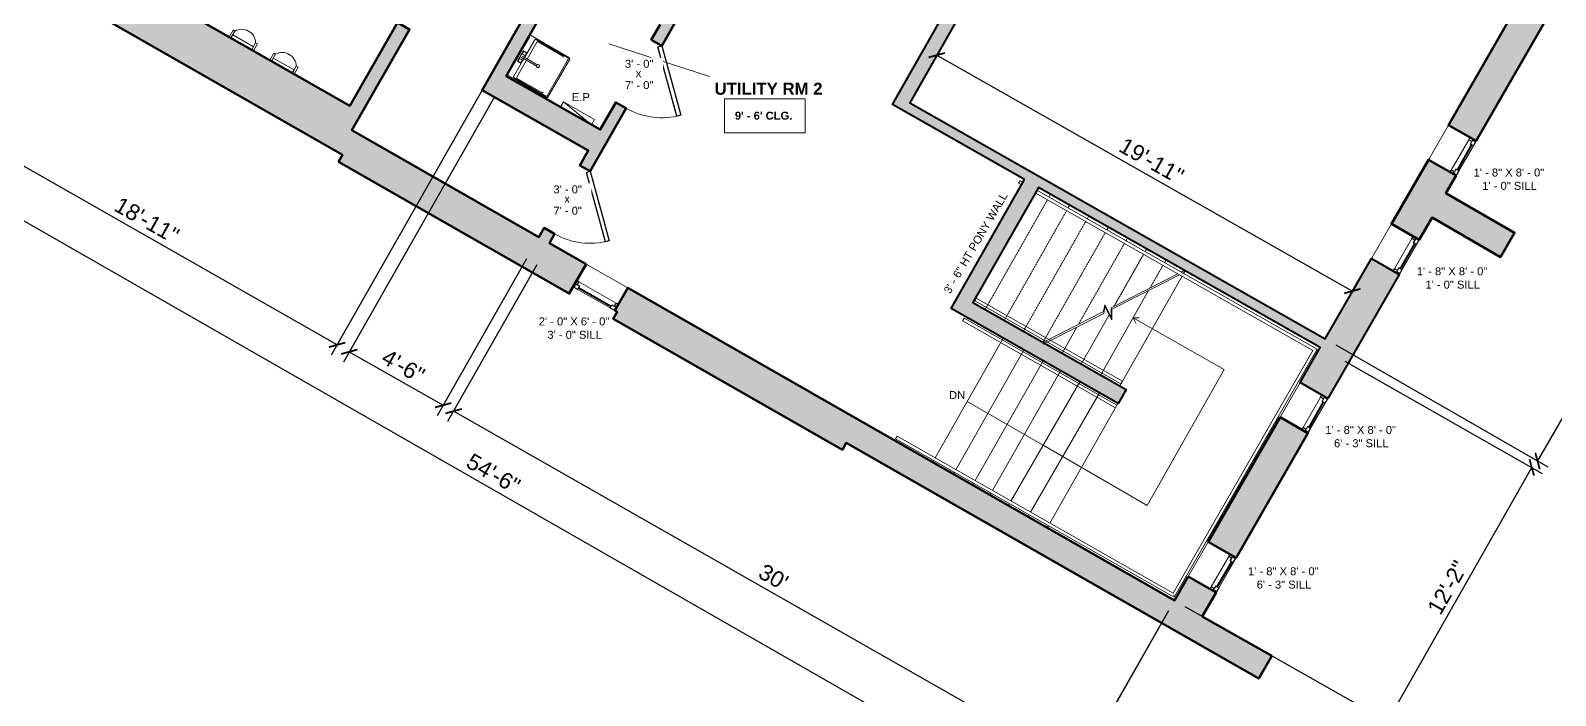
# Model space of a CAD drawing. Header units: inches. Extents: x -2078 to 106214, y -964 to 6385.
# Drawn here: x 69309 to 70071, y 3374 to 3706 of the extents above; entities that cross this region are included whole.
import ezdxf

# ---------------------------------------------------------------- set-up
doc = ezdxf.new("R2010")
doc.units = ezdxf.units.IN
doc.header["$MEASUREMENT"] = 0
doc.linetypes.add('HIDDEN2', pattern=[0.1875, 0.125, -0.0625])
for name, color, linetype, lineweight in [('A-ANNO', 2, 'Continuous', 5), ('A-ANNO-DIMS', 1, 'Continuous', 9), ('A-DETAIL-3', 40, 'Continuous', 15), ('A-DOOR', 1, 'Continuous', 18), ('A-EQPT', 150, 'Continuous', 9), ('A-FIXT', 150, 'Continuous', 9), ('A-GLAZ', 2, 'Continuous', 30), ('A-HIDDEN', 2, 'HIDDEN2', 18), ('A-RAILING', 4, 'Continuous', 9), ('A-WALL', 3, 'Continuous', 40), ('A-WINDOWS', 2, 'Continuous', 18)]:
    doc.layers.add(name, color=color, linetype=linetype, lineweight=lineweight)
doc.layers.add('A-HATCH', color=9, linetype='Continuous')
doc.styles.add('Arial', font='arial.ttf')
doc.styles.add('Arial_1', font='arial.ttf', dxfattribs={"height": 0.0625})
doc.styles.add('Arial_B', font='arialbd.ttf', dxfattribs={"height": 4.5})
doc.styles.add('Arial_B_1', font='arialbd.ttf', dxfattribs={"height": 3})
doc.styles.add('JC', font='arial.ttf', dxfattribs={"height": 0.125})
doc.dimstyles.new('JC-DIMS', dxfattribs={"dimtxt": 0.125, "dimasz": 0.09375, "dimexe": 0.09375, "dimexo": 0.09375, "dimgap": 0.046875, "dimtad": 1, "dimdec": 1, "dimzin": 0, "dimdsep": 46, "dimlunit": 4, "dimtxsty": 'JC', "dimblk": 'ARCHTICK', "dimcen": 0.09, "dimclrd": 1, "dimclre": 1, "dimclrt": 256, "dimadec": 0, "dimazin": 0, "dimtfac": 1, "dimtdec": 1, "dimtofl": 0, "dimtmove": 1, "dimatfit": 3, "dimfxl": 1, "dimtolj": 1, "dimtzin": 0, "dimarcsym": 0})

# ---------------------------------------------------------------- blocks, each defined once
blk = doc.blocks.new('JC_SINGLE DOOR-NO TRIM - SINGLE DOOR-1545697-Seaver 3RD FL')
at = {"layer": 'A-DOOR', "lineweight": 30}
for p, q in [((-8.87, -27.04), (16.59, -1.59)), ((18, -3), (-7.46, -28.46)), ((16.59, -1.59), (18, -3)), ((-7.46, -28.46), (-8.87, -27.04))]:
    blk.add_line(p, q, dxfattribs=at)
at = {"layer": 'A-DOOR', "lineweight": 9}
blk.add_arc((18, -3), 36, 180, 225, dxfattribs=at)
blk = doc.blocks.new('JC_FIXED WINDOW - MUNTIN - FIXED WINDOW-1548042-Seaver 3RD FL')
at = {"layer": 'A-GLAZ'}
for p, q in [((-10, -8), (-10, 8)), ((10, -8), (10, 8)), ((-10, -4.5), (-8.75, -4.5)), ((-9.5, -8), (-9.5, -6.25)), ((-9.5, -6.25), (-8.75, -6.25)), ((-8.75, -6.25), (-8.75, -4.5)), ((-7.25, -6.25), (-8.75, -6.25)), ((-7.25, -8), (-7.25, -6.25)), ((7.25, -6.25), (9.5, -6.25)), ((7.25, -8), (7.25, -6.25)), ((8.75, -4.5), (10, -4.5)), ((8.75, -6.25), (8.75, -4.5)), ((9.5, -8), (9.5, -6.25)), ((-7.25, -8), (-10, -8)), ((7.25, -8), (10, -8))]:
    blk.add_line(p, q, dxfattribs=at)
at = {"layer": 'A-GLAZ', "lineweight": 9}
for p, q in [((8.75, -4.5), (-8.75, -4.5)), ((7.25, -8), (-7.25, -8))]:
    blk.add_line(p, q, dxfattribs=at)
at = {"layer": 'A-GLAZ', "lineweight": 40}
blk.add_line((-7.25, -7.12), (7.25, -7.12), dxfattribs=at)
at = {"layer": 'A-WINDOWS'}
for p, q in [((-10, 8), (10, 8)), ((10, -8), (-10, -8))]:
    blk.add_line(p, q, dxfattribs=at)
blk = doc.blocks.new('JC_FIXED WINDOW - MUNTIN - FIXED WINDOW-1546955-Seaver 3RD FL')
at = {"layer": 'A-GLAZ'}
for p, q in [((-12, -6.5), (-12, 6.5)), ((12, -6.5), (12, 6.5)), ((-12, -3), (-10.75, -3)), ((-9.25, -6.5), (-12, -6.5)), ((-11.5, -6.5), (-11.5, -4.75)), ((-11.5, -4.75), (-10.75, -4.75)), ((-10.75, -4.75), (-10.75, -3)), ((-9.25, -4.75), (-10.75, -4.75)), ((-9.25, -6.5), (-9.25, -4.75)), ((9.25, -4.75), (11.5, -4.75)), ((9.25, -6.5), (9.25, -4.75)), ((9.25, -6.5), (12, -6.5)), ((10.75, -3), (12, -3)), ((10.75, -4.75), (10.75, -3)), ((11.5, -6.5), (11.5, -4.75))]:
    blk.add_line(p, q, dxfattribs=at)
at = {"layer": 'A-GLAZ', "lineweight": 9}
for p, q in [((10.75, -3), (-10.75, -3)), ((9.25, -6.5), (-9.25, -6.5))]:
    blk.add_line(p, q, dxfattribs=at)
at = {"layer": 'A-GLAZ', "lineweight": 40}
blk.add_line((-9.25, -5.625), (9.25, -5.625), dxfattribs=at)
at = {"layer": 'A-WINDOWS'}
for p, q in [((-12, 6.5), (12, 6.5)), ((12, -6.5), (-12, -6.5))]:
    blk.add_line(p, q, dxfattribs=at)
blk = doc.blocks.new('Urinal-Wall-3D - Urinal-Wall-3D-1563141-Seaver 3RD FL')
at = {"layer": 'A-FIXT'}
for p, q in [((-11.29, 9), (-10.29, 9)), ((-11.29, 5), (-11.29, 9)), ((-10.29, 9), (-10.29, 5)), ((1.71, 9), (1.71, 5)), ((2.73, 9), (1.71, 9)), ((2.73, 5), (2.73, 9)), ((-10.29, 6.85), (-10.29, 5)), ((1.71, 6.85), (-10.29, 6.85)), ((1.71, 5), (1.71, 6.85))]:
    blk.add_line(p, q, dxfattribs=at)
blk.add_arc((-4.29, 5.39), 7, 31.00272, 148.99728, dxfattribs=at)
blk = doc.blocks.new('Electrical Panel - Power Panel-1629080-Seaver 3RD FL')
at = {"layer": 'A-EQPT'}
for p, q in [((-15.96, 9), (2.04, 6)), ((-15.96, 9), (2.04, 9)), ((-15.96, 6), (-15.96, 9)), ((2.04, 6), (2.04, 9))]:
    blk.add_line(p, q, dxfattribs=at)
blk = doc.blocks.new('Top Rail Type - Top Rail_Internal_-1646803-Seaver 3RD FL')
at = {"layer": 'A-RAILING'}
for p, q in [((-1377.24, -330.87), (-1300.79, -374.28)), ((-1376.82, -330.14), (-1376.91, -330.3)), ((-1300.05, -372.97), (-1376.5, -329.57)), ((-1300.47, -373.7), (-1300.38, -373.54))]:
    blk.add_line(p, q, dxfattribs=at)
blk = doc.blocks.new('Top Rail Type - Top Rail_Internal_-V8-Seaver 3RD FL')
at = {"layer": 'A-RAILING'}
for p, q in [((-1376.5, -329.57), (-1377.24, -330.87)), ((-1377.24, -330.87), (-1300.79, -374.28)), ((-1376.5, -329.57), (-1300.05, -372.97)), ((-1300.05, -372.97), (-1300.79, -374.28))]:
    blk.add_line(p, q, dxfattribs=at)
blk = doc.blocks.new('Top Rail Type - Top Rail_Internal_-1646912-Seaver 3RD FL')
at = {"layer": 'A-RAILING'}
for p, q in [((-1370.68, -320.11), (-1370.77, -320.27)), ((-1297.31, -361.02), (-1370.36, -319.54)), ((-1371.1, -320.85), (-1298.05, -362.32)), ((-1297.72, -361.75), (-1297.63, -361.59))]:
    blk.add_line(p, q, dxfattribs=at)
blk = doc.blocks.new('Top Rail Type - Top Rail_Internal_-V9-Seaver 3RD FL')
at = {"layer": 'A-RAILING'}
for p, q in [((-1371.1, -320.85), (-1370.36, -319.54)), ((-1297.31, -361.02), (-1370.36, -319.54)), ((-1298.05, -362.32), (-1371.1, -320.85)), ((-1298.05, -362.32), (-1297.31, -361.02))]:
    blk.add_line(p, q, dxfattribs=at)
blk = doc.blocks.new('Top Rail Type - Top Rail_Internal_-1647168-Seaver 3RD FL')
at = {"layer": 'A-RAILING'}
for p, q in [((-1349.24, -262.09), (-1347.84, -262.89)), ((-1348.83, -261.36), (-1348.92, -261.52)), ((-1347.1, -261.58), (-1348.5, -260.79)), ((-1200.03, -345.09), (-1340.14, -265.53)), ((-1340.88, -266.84), (-1202.08, -345.65)), ((-1202.08, -345.65), (-1271.96, -466.98)), ((-1271.41, -469.02), (-1200.03, -345.09)), ((-1271.96, -466.98), (-1410.01, -388.59)), ((-1410.75, -389.9), (-1271.41, -469.02)), ((-1410.34, -389.16), (-1410.43, -389.32))]:
    blk.add_line(p, q, dxfattribs=at)
for points in [[(-1200.93, -345.33), (-1200.95, -345.34), (-1200.99, -345.35), (-1201.05, -345.37), (-1201.12, -345.39), (-1201.16, -345.4), (-1201.18, -345.4)], [(-1271.65, -468.12), (-1271.66, -468.1), (-1271.67, -468.06), (-1271.68, -468), (-1271.7, -467.93), (-1271.71, -467.89), (-1271.72, -467.87)]]:
    blk.add_open_spline(points, degree=3, knots=[0.46086968, 0.46086968, 0.46086968, 0.46086968, 0.47916667, 0.5, 0.52083333, 0.53913032, 0.53913032, 0.53913032, 0.53913032], dxfattribs=at)
blk = doc.blocks.new('Top Rail Type - Top Rail_Internal_-V10-Seaver 3RD FL')
at = {"layer": 'A-RAILING'}
for p, q in [((-1349.24, -262.09), (-1348.5, -260.79)), ((-1347.84, -262.89), (-1349.24, -262.09)), ((-1347.1, -261.58), (-1348.5, -260.79)), ((-1200.03, -345.09), (-1340.14, -265.53)), ((-1202.08, -345.65), (-1340.88, -266.84)), ((-1271.96, -466.98), (-1202.08, -345.65)), ((-1271.41, -469.02), (-1200.03, -345.09)), ((-1410.01, -388.59), (-1410.75, -389.9)), ((-1410.01, -388.59), (-1271.96, -466.98)), ((-1410.75, -389.9), (-1271.41, -469.02))]:
    blk.add_line(p, q, dxfattribs=at)
blk = doc.blocks.new('Utility_Sink_14516 - Utility_Sink_14516-1706590-Seaver 3RD FL')
at = {"layer": 'A-FIXT'}
for p, q in [((0, 0), (10.44, 0)), ((11.17, 0), (10.44, 0)), ((11.17, -0.33), (11.17, 0)), ((11.17, 0), (11.17, -0.33)), ((11.44, 0), (11.17, 0)), ((11.44, -22.86), (11.44, 0)), ((-11.44, -0.07), (-11.44, -22.86)), ((-11.17, -0.07), (-11.17, -0.33)), ((-11.17, -0.33), (-11.17, -0.07)), ((-11.17, -0.33), (-10.44, -0.33)), ((-11, -3.81), (-11, -22.17)), ((-10.56, -5.34), (-10.56, -19.52)), ((-0.38, -3.31), (-10.5, -3.31)), ((-10.5, -5.15), (-10.5, -5.2)), ((10.44, -0.33), (-10.44, -0.33)), ((-0.38, -4.84), (-10.06, -4.84)), ((3, -1.18), (-3, -1.18)), ((-3, -1.18), (-3, -3.18)), ((-3, -3.18), (-0.38, -3.18)), ((-2.94, -2.18), (-2.94, -2.18)), ((-1.19, -2.18), (-1.19, -2.18)), ((-0.38, -3.09), (-0.38, -9.06)), ((0.37, -9.06), (0.37, -3.09)), ((0.37, -3.18), (3, -3.18)), ((10.5, -3.31), (0.37, -3.31)), ((10.06, -4.84), (0.37, -4.84)), ((1.19, -2.18), (1.19, -2.18)), ((2.94, -2.18), (2.94, -2.18)), ((3, -3.18), (3, -1.18)), ((10.44, -0.33), (11.17, -0.33)), ((10.5, -5.2), (10.5, -5.13)), ((10.56, -19.52), (10.56, -5.34)), ((11, -22.17), (11, -3.81)), ((-10.5, -22.67), (10.5, -22.67)), ((-10.94, -23.36), (10.94, -23.36))]:
    blk.add_line(p, q, dxfattribs=at)
at = {"layer": 'A-FIXT', "flags": 128}
for points in [[(-0.38, -2.18), (-0.38, -2.18), (-0.38, -2.19), (-0.38, -2.19), (-0.38, -2.19), (-0.38, -2.2), (-0.38, -2.21), (-0.38, -2.22), (-0.38, -2.23), (-0.38, -2.25), (-0.38, -2.26), (-0.38, -2.28), (-0.38, -2.29), (-0.38, -2.31), (-0.38, -2.33), (-0.38, -2.36), (-0.38, -2.38), (-0.38, -2.4), (-0.38, -2.43), (-0.38, -2.46), (-0.38, -2.49), (-0.38, -2.51), (-0.38, -2.54), (-0.38, -2.58), (-0.38, -2.61), (-0.38, -2.64), (-0.38, -2.68), (-0.38, -2.71), (-0.38, -2.75), (-0.38, -2.78), (-0.38, -2.82), (-0.38, -2.86), (-0.38, -2.9), (-0.38, -2.93), (-0.38, -2.97), (-0.38, -3.01), (-0.38, -3.05), (-0.38, -3.09), (-0.38, -3.09)], [(0.37, -3.09), (0.37, -3.05), (0.37, -3.02), (0.37, -2.98), (0.37, -2.94), (0.37, -2.9), (0.37, -2.86), (0.37, -2.82), (0.37, -2.79), (0.37, -2.75), (0.37, -2.71), (0.37, -2.68), (0.37, -2.64), (0.37, -2.61), (0.37, -2.58), (0.37, -2.55), (0.37, -2.52), (0.37, -2.49), (0.37, -2.46), (0.37, -2.43), (0.37, -2.41), (0.37, -2.38), (0.37, -2.36), (0.37, -2.34), (0.37, -2.32), (0.37, -2.3), (0.37, -2.28), (0.37, -2.26), (0.37, -2.25), (0.37, -2.23), (0.37, -2.22), (0.37, -2.21), (0.37, -2.2), (0.37, -2.2), (0.37, -2.19), (0.37, -2.19), (0.37, -2.18), (0.37, -2.18)], [(11, -3.81), (10.98, -3.68), (10.93, -3.56), (10.85, -3.45), (10.75, -3.37), (10.63, -3.32), (10.5, -3.31)], [(-0.38, -9.06), (-0.38, -9.1), (-0.38, -9.14), (-0.38, -9.18), (-0.38, -9.22), (-0.38, -9.26), (-0.38, -9.3), (-0.38, -9.34), (-0.38, -9.37), (-0.38, -9.41), (-0.38, -9.45), (-0.38, -9.49), (-0.38, -9.53), (-0.38, -9.56), (-0.38, -9.6), (-0.38, -9.63), (-0.38, -9.67), (-0.38, -9.7), (-0.38, -9.74), (-0.38, -9.77), (-0.38, -9.8), (-0.38, -9.83), (-0.38, -9.86), (-0.38, -9.88), (-0.38, -9.91), (-0.38, -9.93), (-0.38, -9.96), (-0.38, -9.98), (-0.38, -10), (-0.38, -10.02), (-0.38, -10.04), (-0.38, -10.06), (-0.38, -10.07), (-0.38, -10.09), (-0.38, -10.1), (-0.38, -10.11), (-0.38, -10.12), (-0.38, -10.13), (-0.38, -10.13), (-0.38, -10.14), (-0.38, -10.14), (-0.38, -10.14), (-0.38, -10.14)], [(0.37, -10.14), (0.37, -10.14), (0.37, -10.14), (0.37, -10.14), (0.37, -10.13), (0.37, -10.12), (0.37, -10.12), (0.37, -10.1), (0.37, -10.09), (0.37, -10.08), (0.37, -10.06), (0.37, -10.05), (0.37, -10.03), (0.37, -10.01), (0.37, -9.99), (0.37, -9.97), (0.37, -9.95), (0.37, -9.92), (0.37, -9.9), (0.37, -9.87), (0.37, -9.84), (0.37, -9.81), (0.37, -9.78), (0.37, -9.75), (0.37, -9.72), (0.37, -9.68), (0.37, -9.65), (0.37, -9.62), (0.37, -9.58), (0.37, -9.54), (0.37, -9.51), (0.37, -9.47), (0.37, -9.43), (0.37, -9.39), (0.37, -9.35), (0.37, -9.31), (0.37, -9.27), (0.37, -9.23), (0.37, -9.19), (0.37, -9.15), (0.37, -9.11), (0.37, -9.07), (0.37, -9.06)], [(-11, -22.17), (-10.98, -22.3), (-10.93, -22.42), (-10.85, -22.52), (-10.75, -22.6), (-10.63, -22.65), (-10.5, -22.67)], [(10.5, -22.67), (10.63, -22.65), (10.75, -22.6), (10.85, -22.52), (10.93, -22.42), (10.98, -22.3), (11, -22.17)]]:
    blk.add_lwpolyline(points, dxfattribs=at)
at = {"layer": 'A-FIXT'}
for centre, radius, start, end in [((-10.06, -5.34), 0.5, 90, 180), ((0, -2.18), 0.375, 135, 150), ((0, -2.18), 0.375, 30, 45), ((10.06, -5.34), 0.5, 360, 90), ((0, -11.25), 0.755, 97.87811, 270), ((0, -10.14), 0.375, 165, 270), ((0, -10.14), 0.375, 270, 0), ((0, -11.25), 0.755, 270, 82.12189), ((-10.94, -22.86), 0.5, 180, 270), ((-10.06, -19.52), 0.5, 180, 270), ((10.06, -19.52), 0.5, 270, 360), ((10.94, -22.86), 0.5, 270, 0)]:
    blk.add_arc(centre, radius, start, end, dxfattribs=at)
for centre, start_param, end_param in [((-2.06, -2.18), 0, 3.141593), ((-2.06, -2.18), 3.141593, 6.283185), ((2.06, -2.18), 0, 3.141593), ((2.06, -2.18), 3.141593, 6.283185)]:
    blk.add_ellipse(centre, major_axis=(0.875, 0), ratio=1, start_param=start_param, end_param=end_param, dxfattribs=at)
blk.add_open_spline([(-10.5, -3.31), (-10.55, -3.31), (-10.67, -3.33), (-10.8, -3.4), (-10.89, -3.49), (-10.97, -3.62), (-11, -3.73), (-11, -3.81)], degree=3, knots=[-1, -1, -1, -1, -0.785714, -0.571429, -0.428571, -0.285714, 0, 0, 0, 0], dxfattribs=at)
blk = doc.blocks.new('JC- existing door Tag_quad - JC- existing door Tag_quad-839775-Seaver 3RD FL')
at = {"layer": 'A-ANNO', "insert": (-0.023, 0.038), "char_height": 0.0625, "width": 0.0505, "attachment_point": 1, "style": 'Arial', "bg_fill": 3, "box_fill_scale": 1.25, "bg_fill_color": 256, "bg_fill_true_color": 13158600, "bg_fill_transparency": 0}
blk.add_mtext('x', dxfattribs=at)
blk = doc.blocks.new('_ArchTick')
at = {"color": 0, "linetype": 'ByBlock', "const_width": 0.15}
blk.add_lwpolyline([(-0.5, -0.5), (0.5, 0.5)], dxfattribs=at)
blk = doc.blocks.new('*D2540')
at = {"layer": 'A-ANNO-DIMS', "color": 1, "lineweight": -2, "transparency": 16777216}
for p, q in [((69314.89, 3749.43), (69261.85, 3656.32)), ((69534.63, 3676.57), (69459.1, 3543.96)), ((69462.07, 3549.18), (69264.82, 3661.53))]:
    blk.add_line(p, q, dxfattribs=at)
at = {"layer": 'Defpoints', "color": 0, "transparency": 16777216}
for p in [(69317.86, 3754.64), (69537.6, 3681.78), (69264.82, 3661.53)]:
    blk.add_point(p, dxfattribs=at)
at = {"layer": 'A-ANNO-DIMS', "color": 1, "lineweight": -2, "transparency": 16777216, "xscale": 6, "yscale": 6, "zscale": 6}
for p, rotation in [((69264.82, 3661.53), 150.3338884955784), ((69462.07, 3549.18), 330.3338884955784)]:
    blk.add_blockref('_ArchTick', p, dxfattribs=dict(at, rotation=rotation))
at = {"layer": 'A-ANNO-DIMS', "color": 2, "transparency": 16777216, "insert": (69366.95, 3611.51), "char_height": 8, "attachment_point": 5, "rotation": 330.33389, "style": 'JC'}
blk.add_mtext('\\A1;18\'-11"', dxfattribs=at)
blk = doc.blocks.new('*D2556')
at = {"layer": 'A-ANNO-DIMS', "color": 1, "lineweight": -2, "transparency": 16777216}
for p, q in [((70128.4, 3823.41), (70227.57, 3766.29)), ((70222.37, 3769.28), (70062.16, 3491.12)), ((69961.25, 3549.24), (70067.36, 3488.13))]:
    blk.add_line(p, q, dxfattribs=at)
at = {"layer": 'Defpoints', "color": 0, "transparency": 16777216}
for p in [(70123.2, 3826.4), (69956.05, 3552.24), (70062.16, 3491.12)]:
    blk.add_point(p, dxfattribs=at)
at = {"layer": 'A-ANNO-DIMS', "color": 1, "lineweight": -2, "transparency": 16777216, "xscale": 6, "yscale": 6, "zscale": 6}
for p, rotation in [((70222.37, 3769.28), 60.05954500041857), ((70062.16, 3491.12), 240.0595450004186)]:
    blk.add_blockref('_ArchTick', p, dxfattribs=dict(at, rotation=rotation))
at = {"layer": 'A-ANNO-DIMS', "color": 2, "transparency": 16777216, "insert": (70136.13, 3633.74), "char_height": 8, "attachment_point": 5, "rotation": 60.05955, "style": 'JC'}
blk.add_mtext('\\A1;26\'-9"', dxfattribs=at)
blk = doc.blocks.new('*D2557')
at = {"layer": 'A-ANNO-DIMS', "color": 1, "lineweight": -2, "transparency": 16777216}
for p, q in [((69965.75, 3540.98), (70064.49, 3484.92)), ((69987.19, 3360.92), (70059.27, 3487.88)), ((69885.91, 3418.42), (69992.4, 3357.96))]:
    blk.add_line(p, q, dxfattribs=at)
at = {"layer": 'Defpoints', "color": 0, "transparency": 16777216}
for p in [(69960.53, 3543.95), (70059.27, 3487.88), (69880.69, 3421.39)]:
    blk.add_point(p, dxfattribs=at)
at = {"layer": 'A-ANNO-DIMS', "color": 1, "lineweight": -2, "transparency": 16777216, "xscale": 6, "yscale": 6, "zscale": 6}
for p, rotation in [((70059.27, 3487.88), 60.41265403316941), ((69987.19, 3360.92), 240.4126540331694)]:
    blk.add_blockref('_ArchTick', p, dxfattribs=dict(at, rotation=rotation))
at = {"layer": 'A-ANNO-DIMS', "color": 2, "transparency": 16777216, "insert": (70017.13, 3427.86), "char_height": 8, "attachment_point": 5, "rotation": 60.41265, "style": 'JC'}
blk.add_mtext('\\A1;12\'-2"', dxfattribs=at)
blk = doc.blocks.new('*D2558')
at = {"layer": 'A-ANNO-DIMS', "color": 1, "lineweight": -2, "transparency": 16777216}
for p, q in [((69561.96, 3589.19), (69517.31, 3510.8)), ((69833.1, 3337.84), (69520.28, 3516.02)), ((69877.72, 3416.17), (69830.13, 3332.62))]:
    blk.add_line(p, q, dxfattribs=at)
at = {"layer": 'Defpoints', "color": 0, "transparency": 16777216}
for p in [(69564.93, 3594.4), (69520.28, 3516.02), (69880.69, 3421.39)]:
    blk.add_point(p, dxfattribs=at)
at = {"layer": 'A-ANNO-DIMS', "color": 1, "lineweight": -2, "transparency": 16777216, "xscale": 6, "yscale": 6, "zscale": 6}
for p, rotation in [((69520.28, 3516.02), 150.3338884955784), ((69833.1, 3337.84), 330.3338884955784)]:
    blk.add_blockref('_ArchTick', p, dxfattribs=dict(at, rotation=rotation))
at = {"layer": 'A-ANNO-DIMS', "color": 2, "transparency": 16777216, "insert": (69680.2, 3433.08), "char_height": 8, "attachment_point": 5, "rotation": 330.33389, "style": 'JC'}
blk.add_mtext("\\A1;30'", dxfattribs=at)
blk = doc.blocks.new('*D2559')
at = {"layer": 'A-ANNO-DIMS', "color": 1, "lineweight": -2, "transparency": 16777216}
for p, q in [((69306.68, 3735.11), (69249.89, 3635.91)), ((69820.47, 3316.2), (69252.87, 3641.12)), ((69877.71, 3416.18), (69817.49, 3310.99))]:
    blk.add_line(p, q, dxfattribs=at)
at = {"layer": 'Defpoints', "color": 0, "transparency": 16777216}
for p in [(69309.66, 3740.32), (69252.87, 3641.12), (69880.69, 3421.39)]:
    blk.add_point(p, dxfattribs=at)
at = {"layer": 'A-ANNO-DIMS', "color": 1, "lineweight": -2, "transparency": 16777216, "xscale": 6, "yscale": 6, "zscale": 6}
for p, rotation in [((69252.87, 3641.12), 150.2111250962857), ((69820.47, 3316.2), 330.2111250962857)]:
    blk.add_blockref('_ArchTick', p, dxfattribs=dict(at, rotation=rotation))
at = {"layer": 'A-ANNO-DIMS', "color": 2, "transparency": 16777216, "insert": (69540.19, 3484.81), "char_height": 8, "attachment_point": 5, "rotation": 330.21113, "style": 'JC'}
blk.add_mtext('\\A1;54\'-6"', dxfattribs=at)
blk = doc.blocks.new('*D2560')
at = {"layer": 'A-ANNO-DIMS', "color": 1, "lineweight": -2, "transparency": 16777216}
for p, q in [((69540.71, 3673.1), (69465.18, 3540.5)), ((69556.75, 3592.16), (69512.1, 3513.77)), ((69468.15, 3545.71), (69515.07, 3518.99))]:
    blk.add_line(p, q, dxfattribs=at)
at = {"layer": 'Defpoints', "color": 0, "transparency": 16777216}
for p in [(69543.68, 3678.32), (69559.72, 3597.37), (69515.07, 3518.99)]:
    blk.add_point(p, dxfattribs=at)
at = {"layer": 'A-ANNO-DIMS', "color": 1, "lineweight": -2, "transparency": 16777216, "xscale": 6, "yscale": 6, "zscale": 6}
for p, rotation in [((69468.15, 3545.71), 150.3338884955784), ((69515.07, 3518.99), 330.3338884955784)]:
    blk.add_blockref('_ArchTick', p, dxfattribs=dict(at, rotation=rotation))
at = {"layer": 'A-ANNO-DIMS', "color": 2, "transparency": 16777216, "insert": (69495.12, 3538.51), "char_height": 8, "attachment_point": 5, "rotation": 330.33389, "style": 'JC'}
blk.add_mtext('\\A1;4\'-6"', dxfattribs=at)
blk = doc.blocks.new('*D2561')
at = {"layer": 'A-ANNO-DIMS', "color": 1, "lineweight": -2, "transparency": 16777216}
for p, q in [((69761.67, 3693.7), (69758.88, 3688.78)), ((69761.84, 3694), (69969.58, 3576.05)), ((69959.02, 3557.45), (69972.54, 3581.27))]:
    blk.add_line(p, q, dxfattribs=at)
at = {"layer": 'Defpoints', "color": 0, "transparency": 16777216}
for p in [(69764.63, 3698.92), (69969.58, 3576.05), (69956.05, 3552.24)]:
    blk.add_point(p, dxfattribs=at)
at = {"layer": 'A-ANNO-DIMS', "color": 1, "lineweight": -2, "transparency": 16777216, "xscale": 6, "yscale": 6, "zscale": 6}
for p, rotation in [((69761.84, 3694), 150.4126540333473), ((69969.58, 3576.05), 330.4126540333473)]:
    blk.add_blockref('_ArchTick', p, dxfattribs=dict(at, rotation=rotation))
at = {"layer": 'A-ANNO-DIMS', "color": 2, "transparency": 16777216, "insert": (69869.2, 3641.19), "char_height": 8, "attachment_point": 5, "rotation": 330.41265, "style": 'JC'}
blk.add_mtext('\\A1;19\'-11"', dxfattribs=at)

msp = doc.modelspace()

# ---------------------------------------------------------------- hatches: boundary and pattern name
at = {"layer": 'A-HATCH'}
h = msp.add_hatch(color=256, dxfattribs=at)
h.dxf.hatch_style = 1
h.paths.add_polyline_path([(70067.139, 3713.046), (70053.274, 3721.031), (70017.589, 3659.073), (70031.453, 3651.088)])
h.paths.add_polyline_path([(70112.557, 3791.901), (70098.692, 3799.887), (70063.256, 3738.362), (70077.121, 3730.376)])
h.paths.add_polyline_path([(70136.04, 3832.672), (70141.947, 3842.928), (70134.646, 3847.133), (70136.117, 3849.686), (70130.051, 3853.179), (70128.581, 3850.626), (70128.082, 3850.914), (70120.757, 3838.197), (70106.525, 3846.394), (70105.527, 3844.661), (69910.997, 3956.703), (69915.466, 3964.573), (69909.379, 3968.029), (69852.844, 3868.46), (69858.932, 3865.004), (69907.541, 3950.616), (70102.033, 3838.595), (70100.536, 3835.996), (70114.768, 3827.798), (70108.674, 3817.218), (70122.539, 3809.232), (70129.052, 3820.54), (70163.918, 3800.459), (70170.905, 3812.591)])
h.paths.add_polyline_path([(69993.023, 3584.364), (69979.158, 3592.349), (69956.054, 3552.236), (69748.317, 3670.187), (69841.157, 3833.698), (69835.069, 3837.154), (69739.761, 3669.295), (69805.674, 3631.87), (69769.003, 3567.285), (69852.485, 3519.885), (69856.435, 3526.842), (69814.956, 3550.393), (69814.883, 3550.356), (69814.917, 3550.416), (69779.91, 3570.292), (69812.631, 3627.92), (69953.559, 3547.903), (69943.472, 3530.391), (69957.337, 3522.406)])
h.paths.add_polyline_path([(70009.403, 3612.804), (70043.697, 3593.052), (70050.684, 3605.183), (70016.39, 3624.935), (70021.471, 3633.757), (70007.607, 3641.742), (69989.14, 3609.68), (70003.005, 3601.695)])
h.paths.add_polyline_path([(69922.798, 3382.341), (69929.249, 3393.627), (69894.58, 3413.445), (69901.438, 3425.353), (69887.573, 3433.338), (69880.689, 3421.386), (69607.377, 3577.621), (69600.926, 3566.335), (69602.014, 3565.713), (69600.029, 3562.24), (69714.627, 3496.732), (69716.612, 3500.205)])
h.paths.add_polyline_path([(69947.355, 3505.075), (69933.49, 3513.061), (69897.555, 3450.669), (69911.42, 3442.684)])
h.paths.add_polyline_path([(70178.47, 3923.219), (70180.172, 3923.219), (70180.172, 3930.219), (70174.423, 3930.219), (70170.977, 3924.236), (70177.043, 3920.742)])
h.paths.add_polyline_path([(70277.746, 3930.219), (70264.172, 3930.219), (70264.172, 3923.219), (70265.865, 3923.219), (70265.865, 3916.219), (70279.091, 3916.219), (70279.091, 3874.903), (70291.091, 3874.903), (70291.091, 3916.219), (70303.108, 3916.219), (70303.108, 3930.219), (70290.746, 3930.219), (70290.746, 3946.903), (70287.746, 3946.903), (70287.746, 4171.903), (70322.358, 4171.903), (70322.358, 4178.903), (70271.051, 4178.903), (70271.051, 4171.903), (70280.746, 4171.903), (70280.746, 3946.903), (70277.746, 3946.903)])
h.paths.add_polyline_path([(70393.108, 3916.219), (70393.108, 3930.219), (70323.108, 3930.219), (70323.108, 3916.219)])
h.paths.add_polyline_path([(70485.608, 3916.219), (70485.608, 3930.219), (70413.108, 3930.219), (70413.108, 3916.219)])
h.paths.add_polyline_path([(70517.984, 3920.219), (70517.984, 3877.903), (70530.984, 3877.903), (70530.984, 3920.219), (70542.874, 3920.219), (70542.888, 3932.903), (70529.984, 3932.903), (70529.984, 3948.903), (70517.984, 3948.903), (70517.984, 3932.903), (70505.608, 3932.903), (70505.608, 3916.219), (70505.824, 3916.219), (70505.824, 3920.219)])
h.paths.add_polyline_path([(70562.874, 3932.903), (70562.874, 3914.219), (70633.489, 3914.219), (70633.489, 3928.219), (70615.746, 3928.219), (70615.746, 4120.395), (70685.239, 4120.395), (70685.239, 4099.432), (70756.746, 4099.432), (70756.746, 3928.219), (70745.824, 3928.219), (70745.824, 3920.219), (70759.622, 3920.219), (70759.622, 3878.903), (70777.746, 3878.903), (70777.746, 3858.395), (70791.574, 3858.395), (70791.574, 3866.395), (70787.746, 3866.395), (70787.746, 4136.837), (70787.746, 4145.77), (70761.746, 4145.77), (70761.746, 4146.27), (70756.746, 4146.27), (70756.746, 4104.432), (70690.239, 4104.432), (70690.239, 4125.395), (70615.746, 4125.395), (70615.746, 4178.903), (70575.239, 4178.903), (70575.239, 4171.903), (70610.746, 4171.903), (70610.746, 3932.903)])
h.paths.add_polyline_path([(70725.324, 3914.219), (70725.324, 3920.219), (70725.824, 3920.219), (70725.824, 3928.219), (70653.489, 3928.219), (70653.489, 3914.219)], flags=17)
h.paths.add_polyline_path([(70993.746, 3866.395), (70993.574, 3866.395), (70993.574, 3858.395), (71019.746, 3858.395), (71019.746, 3882.572), (71023.122, 3882.572), (71023.122, 3890.572), (71019.746, 3890.572), (71019.746, 4146.438), (71003.746, 4146.438), (71003.746, 4146.403), (70993.746, 4146.403), (70993.746, 4138.837)])
h.paths.add_polyline_path([(71003.746, 4331.403), (70993.746, 4331.403), (70993.746, 4290.204), (70993.746, 4286.403), (71003.746, 4286.403), (71003.746, 4287.438), (71019.746, 4287.438), (71019.746, 4348.286), (71003.746, 4348.286)])
h.paths.add_polyline_path([(70993.746, 4386.403), (71003.746, 4386.403), (71003.746, 4384.286), (71019.746, 4384.286), (71019.746, 4408.286), (71020.622, 4408.286), (71020.622, 4418.286), (71019.746, 4418.286), (71019.746, 4435.438), (71003.746, 4435.438), (71003.746, 4640.802), (70990.934, 4640.802), (70990.934, 4634.802), (70993.746, 4634.802)])
h.paths.add_polyline_path([(70784.746, 4634.802), (70785.934, 4634.802), (70785.934, 4640.802), (70778.746, 4640.802), (70778.746, 4597.903), (70742.239, 4597.903), (70742.239, 4585.903), (70754.746, 4585.903), (70754.746, 4298.903), (70713.239, 4298.903), (70713.239, 4291.903), (70756.746, 4291.903), (70756.746, 4286.52), (70761.746, 4286.52), (70761.746, 4287.182), (70784.746, 4287.182), (70784.746, 4290.204), (70785.746, 4290.204), (70785.746, 4292.204), (70784.746, 4292.204)])
h.paths.add_polyline_path([(70869.934, 4641.397), (70863.934, 4641.397), (70863.934, 4640.802), (70863.934, 4634.802), (70869.934, 4634.802)])
h.paths.add_polyline_path([(70912.934, 4640.802), (70912.934, 4641.403), (70906.934, 4641.403), (70906.934, 4634.802), (70912.934, 4634.802)])
h.paths.add_polyline_path([(70863.934, 4691.397), (70869.934, 4691.397), (70869.934, 4691.403), (70870.434, 4691.403), (70870.434, 4697.403), (70863.934, 4697.403)])
h.paths.add_polyline_path([(70912.934, 4691.403), (70912.934, 4697.403), (70906.434, 4697.403), (70906.434, 4691.403), (70906.934, 4691.403)])
h.paths.add_polyline_path([(70722.239, 4585.903), (70722.239, 4597.903), (70722.239, 4607.903), (70650.489, 4607.903), (70650.489, 4585.903)])
h.paths.add_polyline_path([(70560.989, 4607.903), (70560.989, 4585.903), (70630.489, 4585.903), (70630.489, 4607.903)], flags=17)
h.paths.add_polyline_path([(70513.746, 4572.152), (70518.746, 4572.152), (70518.746, 4298.903), (70480.239, 4298.903), (70480.239, 4291.903), (70677.239, 4291.903), (70677.239, 4298.903), (70524.746, 4298.903), (70524.746, 4572.152), (70526.746, 4572.152), (70526.746, 4585.903), (70540.989, 4585.903), (70540.989, 4601.903), (70528.488, 4601.903), (70528.488, 4643.219), (70515.488, 4643.219), (70515.488, 4601.903), (70501.583, 4601.903), (70501.583, 4585.903), (70513.746, 4585.903)])
h.paths.add_polyline_path([(70285.746, 4298.903), (70285.746, 4570.152), (70286.746, 4570.152), (70286.746, 4585.903), (70299.254, 4585.903), (70299.254, 4597.903), (70299.254, 4600.903), (70288.731, 4600.903), (70288.731, 4642.219), (70275.731, 4642.219), (70275.731, 4600.903), (70261.754, 4600.903), (70261.754, 4597.903), (70261.754, 4585.903), (70273.746, 4585.903), (70273.746, 4570.152), (70279.746, 4570.152), (70279.746, 4298.903), (70242.504, 4298.903), (70242.504, 4291.903), (70444.239, 4291.903), (70444.239, 4298.903)])
h.paths.add_polyline_path([(70319.254, 4606.903), (70319.254, 4597.903), (70319.254, 4585.903), (70390.754, 4585.903), (70390.754, 4597.903), (70390.754, 4606.903)], flags=17)
h.paths.add_polyline_path([(70410.754, 4606.903), (70410.754, 4597.903), (70410.754, 4585.903), (70481.583, 4585.903), (70481.583, 4597.903), (70481.583, 4606.903)])
h.paths.add_polyline_path([(70170.303, 4605.903), (70170.303, 4585.903), (70241.754, 4585.903), (70241.754, 4597.903), (70241.754, 4605.903)])
h.paths.add_polyline_path([(70150.303, 4585.903), (70150.303, 4597.903), (70150.303, 4605.903), (70079.803, 4605.903), (70079.803, 4597.903), (70079.803, 4585.903)], flags=17)
h.paths.add_polyline_path([(70045.746, 4298.903), (70045.746, 4569.152), (70046.746, 4569.152), (70046.746, 4585.903), (70059.803, 4585.903), (70059.803, 4597.903), (70059.803, 4600.903), (70048.859, 4600.903), (70048.859, 4641.219), (70035.859, 4641.219), (70035.859, 4600.903), (70023.303, 4600.903), (70023.303, 4597.903), (70023.303, 4585.903), (70033.746, 4585.903), (70033.746, 4569.152), (70039.746, 4569.152), (70039.746, 4298.903), (70036.773, 4298.903), (70036.773, 4291.903), (70208.504, 4291.903), (70208.504, 4298.903)])
h.paths.add_polyline_path([(69930.803, 4604.903), (69930.803, 4597.903), (69930.803, 4585.903), (70003.303, 4585.903), (70003.303, 4597.903), (70003.303, 4604.903)])
h.paths.add_polyline_path([(69910.803, 4585.903), (69910.803, 4597.903), (69910.803, 4604.903), (69840.303, 4604.903), (69840.303, 4597.903), (69840.303, 4585.903)])
h.paths.add_polyline_path([(69767.901, 4540.818), (69757.487, 4546.78), (69750.544, 4550.754), (69715.519, 4489.57), (69722.462, 4485.595), (69722.474, 4485.617), (69732.889, 4479.655)])
h.paths.add_polyline_path([(69949.377, 4269.332), (69967.532, 4258.991), (69989.239, 4271.432), (69989.239, 4291.903), (70000.773, 4291.903), (70000.773, 4298.903), (69997.492, 4298.903), (69997.492, 4317.066), (70002.469, 4319.918), (69999.982, 4324.256), (69914.957, 4275.525), (69916.946, 4272.054), (69913.91, 4270.314), (69916.396, 4265.976), (69919.433, 4267.716), (69930.526, 4248.361), (69919.046, 4228.206), (69884.683, 4247.8), (69890.368, 4251.058), (69887.882, 4255.396), (69879.642, 4250.674), (69683.742, 4362.371), (69685.226, 4364.975), (69671.666, 4372.707), (69677.619, 4383.105), (69667.205, 4389.067), (69664.468, 4390.627), (69658.329, 4379.861), (69622.859, 4400.166), (69616.897, 4389.751), (69652.385, 4369.436), (69646.277, 4358.723), (69659.371, 4351.228), (69665.705, 4362.292), (69679.283, 4354.55), (69680.275, 4356.29), (69915.582, 4222.124), (69897.028, 4189.551), (69902.241, 4186.581)])
h.paths.add_polyline_path([(69596.544, 4281.733), (69603.487, 4277.759), (69603.499, 4277.78), (69613.913, 4271.818), (69649.435, 4333.871), (69639.02, 4339.832), (69639.008, 4339.811), (69632.065, 4343.785)])
h.paths.add_polyline_path([(69551.471, 4202.997), (69568.829, 4193.061), (69603.977, 4254.461), (69593.563, 4260.423), (69593.571, 4260.437), (69586.633, 4264.421)])
h.paths.add_polyline_path([(69552.682, 4164.854), (69558.889, 4175.698), (69545.228, 4183.518), (69538.656, 4171.99), (69503.696, 4192.003), (69497.735, 4181.588), (69532.712, 4161.566), (69526.654, 4150.942), (69529.845, 4149.116), (69529.848, 4149.121), (69540.262, 4143.159), (69546.72, 4154.44), (69559.381, 4147.221), (69565.325, 4157.646)])
h.paths.add_polyline_path([(69530.326, 4125.802), (69519.912, 4131.763), (69512.969, 4135.738), (69477.447, 4073.686), (69494.804, 4063.75)])
h.paths.add_polyline_path([(69488.905, 3939.473), (69479.45, 3922.889), (69475.803, 3924.96), (69473.334, 3920.612), (69482.191, 3915.583), (69490.155, 3929.551), (69547.17, 3897.042), (69497.382, 3809.355), (69384.991, 3871.918), (69410.901, 3917.18), (69400.486, 3923.141), (69393.544, 3927.116), (69357.785, 3864.65), (69375.143, 3854.714), (69375.448, 3855.248), (69402.207, 3840.006), (69375.813, 3793.52), (69373.536, 3794.821), (69372.048, 3792.217), (69379.953, 3787.698), (69381.442, 3790.302), (69378.418, 3792.031), (69404.814, 3838.521), (69430.882, 3823.673), (69404.463, 3777.143), (69404.014, 3777.399), (69402.525, 3774.795), (69408.986, 3771.101), (69410.475, 3773.706), (69407.067, 3775.654), (69433.489, 3822.188), (69460.56, 3806.768), (69433.98, 3760.269), (69433.048, 3760.802), (69431.559, 3758.198), (69435.096, 3756.176), (69463.167, 3805.283), (69572.478, 3743.019), (69534.627, 3676.567), (69587.631, 3646.375), (69583.377, 3638.907), (69588.591, 3635.937), (69606.531, 3667.433), (69601.318, 3670.403), (69593.571, 3656.802), (69546.649, 3683.529), (69576.581, 3736.078), (69623.503, 3709.351), (69619.136, 3701.684), (69624.349, 3698.714), (69663.258, 3767.022), (69658.044, 3769.992), (69642.944, 3743.482), (69608.461, 3732.581), (69585.883, 3745.401), (69574.22, 3778.413), (69596.778, 3817.976), (69589.828, 3821.939), (69588.141, 3818.979), (69585.535, 3820.465), (69584.049, 3817.859), (69586.655, 3816.373), (69562.109, 3773.324), (69533.276, 3789.374), (69557.545, 3832.971), (69561.462, 3830.737), (69562.948, 3833.343), (69555.13, 3837.801), (69553.644, 3835.195), (69554.938, 3834.457), (69530.655, 3790.833), (69503.498, 3805.95), (69528.306, 3849.642), (69531.057, 3848.073), (69532.543, 3850.68), (69529.787, 3852.251), (69553.251, 3893.575), (69648.062, 3839.516), (69618.421, 3787.313), (69625.378, 3783.363), (69655.012, 3835.554), (69685.49, 3818.176), (69675.862, 3801.273), (69681.076, 3798.304), (69716.559, 3860.597), (69711.345, 3863.567), (69689.45, 3825.127)])
h.paths.add_polyline_path([(69427.222, 3945.692), (69440.004, 3938.404), (69440.492, 3939.259), (69442.028, 3938.387), (69444.497, 3942.735), (69442.968, 3943.603), (69445.951, 3948.856), (69433.184, 3956.105), (69439.479, 3967.102), (69427.041, 3974.216), (69420.791, 3963.256), (69384.927, 3983.787), (69378.468, 3972.504), (69414.352, 3951.963), (69408.467, 3941.641), (69420.847, 3934.554)])
h.paths.add_polyline_path([(69317.856, 3754.641), (69319.997, 3758.381), (69306.085, 3766.337), (69298.997, 3753.904), (69264.644, 3773.541), (69258.192, 3762.255), (69464.746, 3644.181), (69462.761, 3640.708), (69578.105, 3574.773), (69586.541, 3589.532), (69568.147, 3600.047), (69570.773, 3604.656), (69565.559, 3607.626), (69562.938, 3603.024), (69469.462, 3656.459), (69498.289, 3706.889), (69492.212, 3710.363), (69468.347, 3668.615)])
h.paths.add_polyline_path([(69312.721, 3785.576), (69319.515, 3781.693), (69319.519, 3781.7), (69329.933, 3775.739), (69347.424, 3806.293), (69349.475, 3805.12), (69350.964, 3807.724), (69348.914, 3808.896), (69365.206, 3837.357), (69347.889, 3847.255)])
h.paths.add_polyline_path([(69626.402, 4390.736), (69655.682, 4390.736), (69655.682, 4398.978), (69626.402, 4398.978)], flags=24)
h.paths.add_polyline_path([(69519.991, 4186.041), (69549.27, 4186.041), (69549.27, 4194.284), (69519.991, 4194.284)], flags=9)
h.paths.add_polyline_path([(69386.2, 3974.732), (69415.48, 3974.732), (69415.48, 3982.975), (69386.2, 3982.975)], flags=24)
h.paths.add_polyline_path([(69381.867, 3981.399), (69419.163, 3981.399), (69419.163, 3989.642), (69381.867, 3989.642)], flags=9)

# ---------------------------------------------------------------- linework, layer by layer
at = {"layer": 'A-ANNO', "flags": 128}
msp.add_lwpolyline([(69655.776, 3672.2), (69696.025, 3672.2), (69696.025, 3655.131), (69655.776, 3655.131)], close=True, dxfattribs=at)
at = {"layer": 'A-DETAIL-3', "lineweight": 9}
for p, q in [((69597.883, 3699.673), (69648.289, 3683.295)), ((69848.963, 3567.72), (69882.347, 3584.73)), ((69849.338, 3566.961), (69883.229, 3584.229)), ((69853.19, 3528.432), (69884.471, 3583.524)), ((69883.948, 3585.546), (69885.694, 3586.436)), ((69884.83, 3585.045), (69885.54, 3585.407)), ((69885.212, 3584.829), (69886.019, 3586.251)), ((69843.624, 3533.863), (69867.741, 3576.338)), ((69845.177, 3565.792), (69845.785, 3569.238)), ((69845.302, 3564.904), (69845.91, 3568.351)), ((69845.785, 3569.238), (69848.963, 3563.001)), ((69845.91, 3568.351), (69849.338, 3561.623)), ((69814.883, 3550.356), (69845.177, 3565.792)), ((69815.008, 3549.469), (69845.302, 3564.904)), ((69833.833, 3539.175), (69848.033, 3564.184)), ((69848.963, 3563.001), (69848.963, 3567.72)), ((69849.338, 3561.623), (69849.338, 3566.961)), ((69905.499, 3536.768), (69859.956, 3562.627)), ((69859.956, 3562.627), (69861.318, 3559.954)), ((69859.956, 3562.627), (69862.956, 3562.627)), ((69824.267, 3544.606), (69831.673, 3557.65)), ((69794.787, 3552.206), (69760.967, 3492.642)), ((69805.222, 3546.281), (69771.402, 3486.717)), ((69814.787, 3540.85), (69780.968, 3481.285)), ((69823.469, 3535.887), (69789.664, 3476.348)), ((69833.384, 3530.731), (69798.937, 3471.083)), ((69866.986, 3468.939), (69905.499, 3536.768)), ((69843.003, 3524.794), (69808.763, 3465.504)), ((69777.012, 3520.9), (69815.028, 3498.945)), ((69853.057, 3521.074), (69818.399, 3460.033)), ((69815.028, 3498.945), (69866.986, 3468.939)), ((69760.226, 3491.337), (69759.759, 3490.514)), ((69770.661, 3485.412), (69770.177, 3484.559)), ((69780.227, 3479.981), (69779.727, 3479.1)), ((69788.923, 3475.044), (69788.408, 3474.137)), ((69798.187, 3469.784), (69797.65, 3468.854)), ((69808.013, 3464.205), (69807.459, 3463.247)), ((69817.658, 3458.728), (69817.093, 3457.74))]:
    msp.add_line(p, q, dxfattribs=at)
at = {"layer": 'A-HIDDEN'}
for p, q in [((69785.787, 3566.454), (69817.175, 3621.734)), ((69817.915, 3623.039), (69818.773, 3624.55)), ((69795.353, 3561.023), (69826.74, 3616.303)), ((69827.481, 3617.607), (69828.289, 3619.03)), ((69837.046, 3612.176), (69837.854, 3613.599)), ((69804.919, 3555.592), (69836.306, 3610.872)), ((69846.829, 3606.622), (69847.637, 3608.044)), ((69814.702, 3550.037), (69846.089, 3605.317)), ((69832.681, 3559.425), (69855.655, 3599.886)), ((69856.395, 3601.19), (69857.253, 3602.702)), ((69850.48, 3568.494), (69865.22, 3594.455)), ((69865.961, 3595.759), (69866.769, 3597.182)), ((69875.646, 3590.26), (69876.454, 3591.683)), ((69868.501, 3577.676), (69874.905, 3588.956))]:
    msp.add_line(p, q, dxfattribs=at)
at = {"layer": 'A-WALL'}
msp.add_lwpolyline([(69805.674, 3631.87), (69739.761, 3669.295), (69835.069, 3837.154), (69841.157, 3833.698), (69748.317, 3670.187), (69956.054, 3552.236), (69979.158, 3592.349), (69993.023, 3584.364), (69957.337, 3522.406), (69943.472, 3530.391), (69953.559, 3547.903), (69812.631, 3627.92), (69779.91, 3570.292), (69856.435, 3526.842), (69852.485, 3519.885), (69769.003, 3567.285)], close=True, dxfattribs=at)
at = {"layer": 'A-WALL', "lineweight": 60}
msp.add_lwpolyline([(69623.503, 3709.351), (69619.136, 3701.684), (69624.349, 3698.714), (69663.258, 3767.022)], dxfattribs=at)
for points in [[(70053.274, 3721.031), (70017.589, 3659.073), (70031.453, 3651.088), (70067.139, 3713.046)], [(70021.471, 3633.757), (70007.607, 3641.742), (69989.14, 3609.68), (70003.005, 3601.695), (70009.403, 3612.804), (70043.697, 3593.052), (70050.684, 3605.183), (70016.39, 3624.935)], [(69887.573, 3433.338), (69901.438, 3425.353), (69894.58, 3413.445), (69929.249, 3393.627), (69922.798, 3382.341), (69716.612, 3500.205), (69714.627, 3496.732), (69600.029, 3562.24), (69602.014, 3565.713), (69600.926, 3566.335), (69607.377, 3577.621), (69880.689, 3421.386)], [(69933.49, 3513.061), (69897.555, 3450.669), (69911.42, 3442.684), (69947.355, 3505.075)]]:
    msp.add_lwpolyline(points, close=True, dxfattribs=at)

# ---------------------------------------------------------------- block references
at = {"layer": 'A-DOOR', "rotation": 60.33388849557515}
for p in [(69612.833, 3684.559), (69577.075, 3621.781)]:
    msp.add_blockref('JC_SINGLE DOOR-NO TRIM - SINGLE DOOR-1545697-Seaver 3RD FL', p, dxfattribs=at)
at = {"layer": 'A-EQPT', "rotation": 330.3338884955748}
msp.add_blockref('Electrical Panel - Power Panel-1629080-Seaver 3RD FL', (69584.563, 3655.028), dxfattribs=at)
at = {"layer": 'A-FIXT'}
for name, p, rotation in [('Urinal-Wall-3D - Urinal-Wall-3D-1563141-Seaver 3RD FL', (69415.382, 3693.133), 330.2460281299647), ('Urinal-Wall-3D - Urinal-Wall-3D-1563141-Seaver 3RD FL', (69435.698, 3681.519), 330.2460281299647), ('Utility_Sink_14516 - Utility_Sink_14516-1706590-Seaver 3RD FL', (69552.713, 3694.176), 59.99999999999949)]:
    msp.add_blockref(name, p, dxfattribs=dict(at, rotation=rotation))
at = {"layer": 'A-RAILING'}
for name in ['Top Rail Type - Top Rail_Internal_-1647168-Seaver 3RD FL', 'Top Rail Type - Top Rail_Internal_-V10-Seaver 3RD FL', 'Top Rail Type - Top Rail_Internal_-1646912-Seaver 3RD FL', 'Top Rail Type - Top Rail_Internal_-V9-Seaver 3RD FL', 'Top Rail Type - Top Rail_Internal_-1646803-Seaver 3RD FL', 'Top Rail Type - Top Rail_Internal_-V8-Seaver 3RD FL']:
    msp.add_blockref(name, (71151.966, 3892.031), dxfattribs=at)
at = {"layer": 'A-WINDOWS'}
for name, p, rotation in [('JC_FIXED WINDOW - MUNTIN - FIXED WINDOW-1548042-Seaver 3RD FL', (70019.53, 3646.415), 60.05954500059545), ('JC_FIXED WINDOW - MUNTIN - FIXED WINDOW-1548042-Seaver 3RD FL', (69991.081, 3597.022), 60.05954500059545), ('JC_FIXED WINDOW - MUNTIN - FIXED WINDOW-1546955-Seaver 3RD FL', (69593.733, 3577.934), 330.2460281299644), ('JC_FIXED WINDOW - MUNTIN - FIXED WINDOW-1548042-Seaver 3RD FL', (69945.414, 3517.733), 60.05954500059545), ('JC_FIXED WINDOW - MUNTIN - FIXED WINDOW-1548042-Seaver 3RD FL', (69899.497, 3438.011), 60.05954500059545)]:
    msp.add_blockref(name, p, dxfattribs=dict(at, rotation=rotation))

# ---------------------------------------------------------------- texts
at = {"layer": 'A-ANNO', "attachment_point": 1}
for s, insert, char_height, width, style in [('E.P', (69579.414, 3675.035), 4, 11.312, 'Arial_1'), ('UTILITY RM 2', (69650.717, 3680.224), 6, 66.054, 'Arial_B'), ("9' - 6' CLG.", (69660.896, 3665.746), 4, 36.158, 'Arial_B_1'), ('1\' - 8" X 8\' - 0"', (70030.206, 3637.336), 4, 44.642, 'Arial_1'), ('1\' - 0" SILL', (70034.539, 3630.669), 4, 34.138, 'Arial_1'), ('1\' - 8" X 8\' - 0"', (70001.757, 3587.943), 4, 44.642, 'Arial_1'), ('1\' - 0" SILL', (70006.091, 3581.276), 4, 34.138, 'Arial_1'), ('2\' - 0" X 6\' - 0"', (69562.844, 3562.878), 4, 44.642, 'Arial_1'), ('3\' - 0" SILL', (69567.177, 3556.211), 4, 34.138, 'Arial_1'), ('DN', (69767.946, 3526.084), 4, 10.1, 'Arial_1'), ('1\' - 8" X 8\' - 0"', (69956.09, 3508.654), 4, 44.642, 'Arial_1'), ('6\' - 3" SILL', (69960.423, 3501.987), 4, 34.138, 'Arial_1'), ('1\' - 8" X 8\' - 0"', (69917.413, 3437.982), 4, 44.642, 'Arial_1'), ('6\' - 3" SILL', (69921.746, 3431.315), 4, 34.138, 'Arial_1')]:
    msp.add_mtext(s, dxfattribs=dict(at, insert=insert, char_height=char_height, width=width, style=style))
at = {"layer": 'A-ANNO', "insert": (69765.029, 3576.307), "char_height": 4, "width": 72.72, "attachment_point": 1, "rotation": 59.720132, "style": 'Arial_1'}
msp.add_mtext('3\' - 6" HT PONY WALL', dxfattribs=at)

# ---------------------------------------------------------------- dimensions: what is measured, and where the dimension line sits
at = {"layer": 'A-ANNO-DIMS'}
for base, p1, p2, angle, picture, middle in [((70062.161, 3491.122), (70123.198, 3826.405), (69956.054, 3552.236), 60.059545, '*D2556', (70136.128, 3633.739)), ((69264.82, 3661.53), (69537.596, 3681.78), (69317.856, 3754.641), 330.333888, '*D2540', (69366.949, 3611.51)), ((69969.575, 3576.05), (69764.631, 3698.92), (69956.054, 3552.236), 330.412654, '*D2561', (69869.205, 3641.186)), ((69515.07, 3518.986), (69543.679, 3678.315), (69559.719, 3597.372), 330.333888, '*D2560', (69495.115, 3538.506)), ((69520.283, 3516.017), (69880.689, 3421.386), (69564.933, 3594.403), 330.333888, '*D2558', (69680.199, 3433.084)), ((70059.274, 3487.88), (69880.689, 3421.386), (69960.529, 3543.946), 60.412654, '*D2557', (70017.129, 3427.863))]:
    dim = msp.add_linear_dim(base=base, p1=p1, p2=p2, angle=angle, dimstyle='JC-DIMS', override={"dimdec": 0, "dimclrt": 2}, dxfattribs=at)
    dim.commit()
    dim.dimension.update_dxf_attribs({"geometry": picture, "text_midpoint": middle})

# ---------------------------------------------------------------- next in the draw order: block references
at = {"layer": 'A-ANNO', "xscale": 64, "yscale": 64, "zscale": 64}
for p in [(69612.833, 3684.559), (69577.075, 3621.781)]:
    msp.add_blockref('JC- existing door Tag_quad - JC- existing door Tag_quad-839775-Seaver 3RD FL', p, dxfattribs=at)

# ---------------------------------------------------------------- next in the draw order: texts
at = {"layer": 'A-ANNO', "char_height": 4, "width": 17.978, "attachment_point": 1, "style": 'Arial_1', "bg_fill": 3, "box_fill_scale": 1.25, "bg_fill_color": 256, "bg_fill_true_color": 13158600, "bg_fill_transparency": 0}
for s, insert in [('3\' - 0"', (69605.948, 3691.696)), ('7\' - 0"', (69605.948, 3681.014)), ('3\' - 0"', (69570.19, 3628.919)), ('7\' - 0"', (69570.19, 3618.237))]:
    msp.add_mtext(s, dxfattribs=dict(at, insert=insert))

# ---------------------------------------------------------------- next in the draw order: linework, layer by layer
at = {"layer": 'A-WALL', "lineweight": 60}
msp.add_lwpolyline([(69586.541, 3589.532), (69568.147, 3600.047), (69570.773, 3604.656), (69565.559, 3607.626), (69562.938, 3603.024), (69469.462, 3656.459), (69498.289, 3706.889), (69492.212, 3710.363), (69468.347, 3668.615), (69317.856, 3754.641), (69319.997, 3758.381), (69306.085, 3766.337), (69298.997, 3753.904), (69264.644, 3773.541), (69258.192, 3762.255), (69464.746, 3644.181), (69462.761, 3640.708), (69578.105, 3574.773)], close=True, dxfattribs=at)
msp.add_lwpolyline([(69572.478, 3743.019), (69534.627, 3676.567), (69587.631, 3646.375), (69583.377, 3638.907), (69588.591, 3635.937), (69606.531, 3667.433), (69601.318, 3670.403), (69593.571, 3656.802), (69546.649, 3683.529), (69576.581, 3736.078)], dxfattribs=at)

# ---------------------------------------------------------------- next in the draw order: dimensions: what is measured, and where the dimension line sits
at = {"layer": 'A-ANNO-DIMS'}
dim = msp.add_linear_dim(base=(69252.871, 3641.119), p1=(69880.689, 3421.386), p2=(69309.657, 3740.319), angle=330.211125, dimstyle='JC-DIMS', override={"dimdec": 0, "dimclrt": 2}, dxfattribs=at)
dim.commit()
dim.dimension.update_dxf_attribs({"geometry": '*D2559', "text_midpoint": (69540.192, 3484.806)})

doc.saveas('drawing.dxf')
